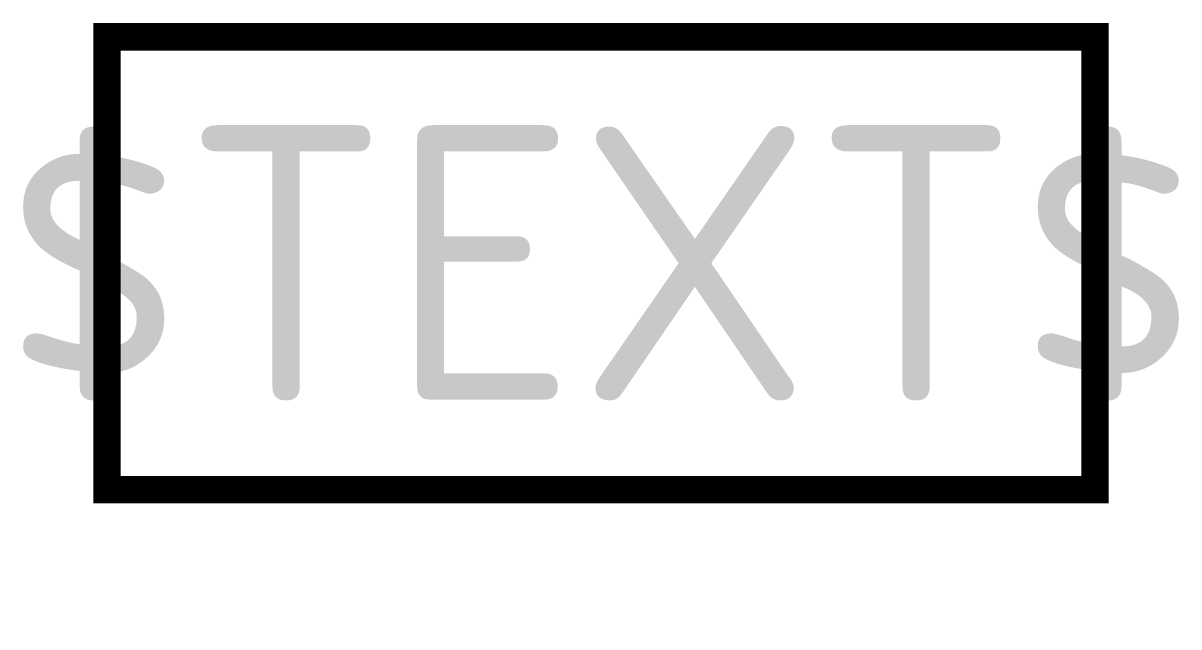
# Model space of a CAD drawing. Extents: x -0.84 to 0.84, y 0 to 0.88.
import ezdxf
from ezdxf.enums import TextEntityAlignment as Align

# ---------------------------------------------------------------- set-up
doc = ezdxf.new("R2010")
doc.units = 0
doc.header["$MEASUREMENT"] = 0
doc.styles.add('_TEL_DIM', font='TSSDENG', dxfattribs={"width": 0.6, "height": 3.5, "bigfont": 'TSSDCHN'})

msp = doc.modelspace()

# ---------------------------------------------------------------- linework, layer by layer
for p, q in [((-0.72, 0.86), (-0.72, 0.2)), ((0.72, 0.86), (-0.72, 0.86)), ((0.72, 0.2), (0.72, 0.86)), ((-0.72, 0.2), (0.72, 0.2))]:
    msp.add_line(p, q)
at = {"const_width": 0.04}
msp.add_lwpolyline([(-0.72, 0.86), (-0.72, 0.2), (0.72, 0.2), (0.72, 0.86), (-0.72, 0.86), (-0.72, 0.2)], dxfattribs=at)

# ---------------------------------------------------------------- texts
at = {"color": 7, "style": '_TEL_DIM'}
msp.add_attdef('$TEXT$', text='E/N', height=0.4, dxfattribs=at).set_placement((0, 0.53), align=Align.MIDDLE_CENTER)
at = {"color": 7, "style": '_TEL_DIM', "flags": 1}
for tag in ['A', 'REMARK']:
    msp.add_attdef(tag, text='E/N出口标志', height=0.00002, dxfattribs=at).set_placement((0, 0), align=Align.MIDDLE_CENTER)

doc.saveas('drawing.dxf')
